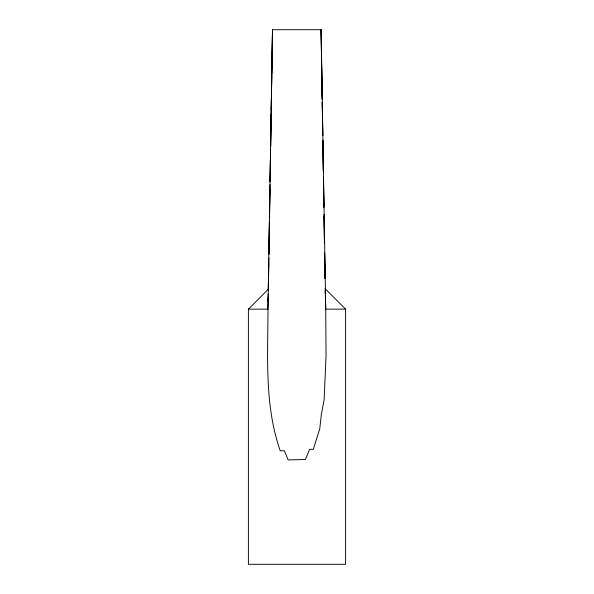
<?xml version="1.0" encoding="UTF-8"?>
<svg xmlns="http://www.w3.org/2000/svg" width="594" height="594" viewBox="0 0 594 594"><rect width="100%" height="100%" fill="white"/><g stroke="black" fill="none" stroke-linecap="round" stroke-linejoin="round"><path stroke-width="0.89" d="M267.998 309.147C267.894 356.415 264.352 405.502 280.242 450.787L284.422 450.787L288.157 459.927L305.435 459.474L309.578 449.324L313.328 449.324L319.75 428.771L321.302 414.879L324.161 399.413L326.061 355.219L325.712 308.197L321.094 29.7L272.498 29.7L267.998 309.147L248.403 309.147L248.403 564.3L345.597 564.3L345.597 309.147L325.141 288.691M268.08 301.455L268.198 294.037M268.273 289.397L268.785 257.863M268.844 254.15L269.372 221.688M269.431 217.983L269.98 184.593M270.025 181.809L270.567 148.418M270.597 146.562L272.498 29.7L271.8 74.191M268.362 289.976L268.792 263.12M268.978 254.002L269.379 226.069M269.542 217.857L269.966 189.018M270.114 181.705L270.567 151.039M270.664 146.488L271.161 113.989M271.228 110.335L271.762 76.01M267.872 308.42L268.206 297.134M248.403 309.147L268.436 289.107M325.549 309.147L345.597 309.147M325.222 291.454L325.712 308.197M321.629 63.098L321.094 29.7L321.621 63.009M321.651 64.954L322.2 99.287M322.245 102.071L322.772 135.469M322.846 140.11L323.329 170.723M323.433 177.22L323.908 206.912M324.02 214.33L324.48 243.095M324.628 252.376L325.037 278.348M325.215 289.486L325.274 293.198M321.644 64.85L322.186 99.101M322.238 102.799L322.75 135.187M322.839 140.741L323.307 171.221M323.433 178.675L323.879 207.358M324.027 216.617L324.428 242.523M324.621 254.551L324.992 278.608"/></g></svg>
